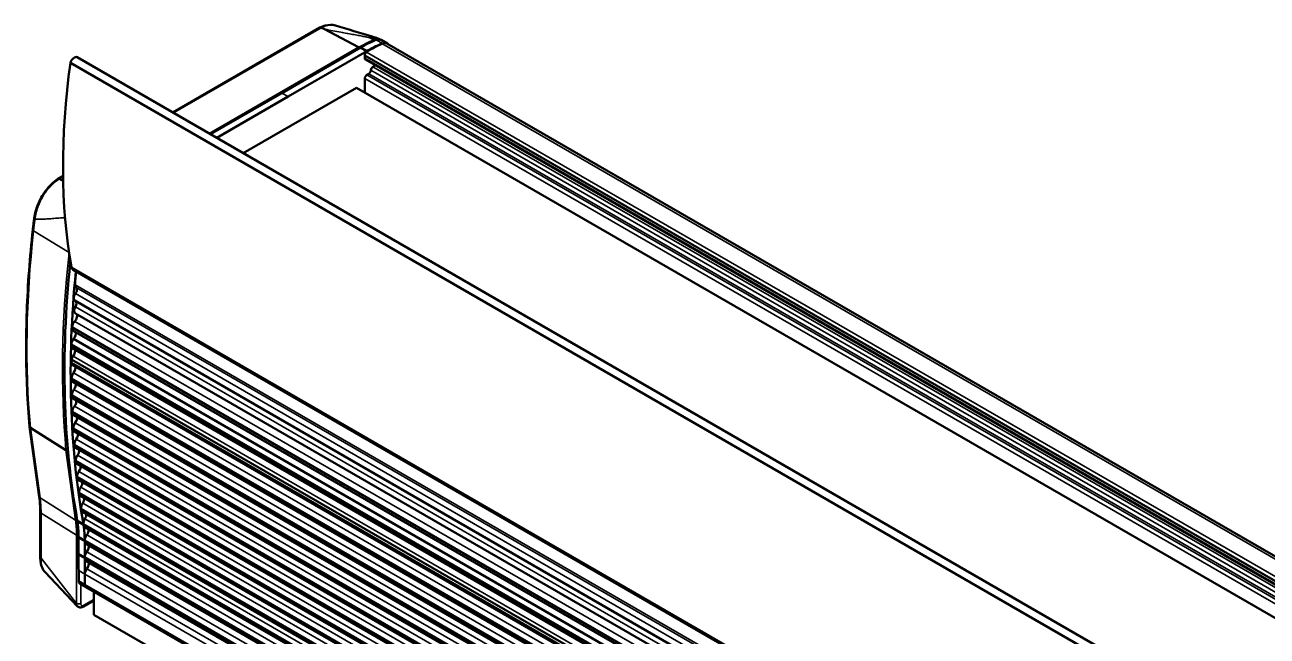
# Model space of a CAD drawing. Header units: millimetres. Extents: x 0 to 3000, y 0 to 3000.
# Drawn here: x 337.9 to 552.4, y 2467.5 to 2573 of the extents above; entities that cross this region are included whole.
import ezdxf

# ---------------------------------------------------------------- set-up
doc = ezdxf.new("R2010")
doc.units = ezdxf.units.MM
doc.layers.add('Visible (ANSI)', color=7, linetype='Continuous', lineweight=50)
doc.layers.add('Visible Narrow (ANSI)', color=7, linetype='Continuous', lineweight=35)

msp = doc.modelspace()

# ---------------------------------------------------------------- linework, layer by layer
at = {"layer": 'Visible (ANSI)'}
for p, q in [((388.8433, 2572.5602), (363.4811, 2557.9173)), ((389.6819, 2572.288), (395.5118, 2569.1633)), ((395.899, 2569.1098), (382.3014, 2561.2591)), ((396.9597, 2568.4974), (395.899, 2569.1098)), ((397.9093, 2571.014), (397.9093, 2571.014)), ((398.8903, 2570.7059), (398.8903, 2570.7059)), ((400.5242, 2569.8182), (399.4635, 2570.4305)), ((1107.5106, 2161.5697), (400.4038, 2569.818)), ((346.9737, 2567.4479), (1052.6663, 2160.0161)), ((396.9597, 2568.4974), (383.362, 2560.6468)), ((396.6099, 2567.2665), (396.6099, 2567.7427)), ((1103.7166, 2159.5047), (396.6099, 2567.7427)), ((1103.8202, 2158.7893), (396.7134, 2567.0376)), ((1051.4966, 2159.0607), (345.804, 2566.4925)), ((398.0241, 2565.8177), (398.4252, 2566.0493)), ((396.6099, 2561.3598), (396.6099, 2563.7765)), ((396.9634, 2564.3888), (397.317, 2564.593)), ((382.3014, 2561.2591), (369.9971, 2554.1553)), ((383.362, 2560.6468), (371.0578, 2553.5429)), ((375.6179, 2550.9101), (395.1636, 2562.1948)), ((395.1636, 2562.1948), (1098.9863, 2155.8426)), ((344.5309, 2546.9764), (343.7016, 2546.4976)), ((344.4175, 2546.1547), (344.5473, 2546.0848)), ((1051.9639, 2123.313), (346.2714, 2530.7448)), ((1053.321, 2117.3781), (346.5633, 2525.4249)), ((1053.1807, 2115.3233), (346.6697, 2523.2276)), ((1053.0106, 2112.1892), (346.2817, 2520.2193)), ((1052.9552, 2110.8674), (346.3561, 2518.8226)), ((1052.8987, 2109.1818), (346.1658, 2517.2142)), ((357.031, 2515.7737), (357.031, 2515.7737)), ((1052.8524, 2107.1628), (345.9653, 2515.2843)), ((1052.8401, 2106.3273), (346.168, 2514.3247)), ((1052.8295, 2103.4406), (346.1968, 2511.4152)), ((1052.8688, 2100.5712), (346.2652, 2508.5289)), ((1052.9586, 2097.7195), (346.3733, 2505.6667)), ((340.4145, 2491.538), (338.7539, 2503.6264)), ((338.8871, 2503.4425), (345.0304, 2499.6096)), ((1053.0997, 2094.8858), (346.521, 2502.8292)), ((1053.3367, 2092.045), (346.7084, 2500.017)), ((364.0059, 2498.8057), (364.006, 2498.8057)), ((366.7789, 2500.0627), (366.7789, 2500.0627)), ((1053.7328, 2089.1613), (346.9354, 2497.231)), ((365.6304, 2497.8678), (365.6304, 2497.8679)), ((366.691, 2497.2555), (366.6911, 2497.2555)), ((1054.1215, 2086.3316), (347.2019, 2494.4718)), ((376.5469, 2494.4231), (376.5469, 2494.4231)), ((374.0719, 2492.9942), (374.0718, 2492.9942)), ((1054.5027, 2083.5566), (347.508, 2491.7401)), ((340.5929, 2481.1533), (340.5929, 2488.9349)), ((1054.8865, 2080.762), (347.8638, 2488.9618)), ((348.0706, 2486.8933), (348.1059, 2486.6364)), ((1055.244, 2078.1478), (348.3003, 2486.3019)), ((347.2012, 2484.4762), (347.2012, 2484.6966)), ((347.2012, 2481.7654), (347.2012, 2484.4762)), ((348.2619, 2484.0843), (348.2619, 2483.8638)), ((348.2619, 2483.8638), (348.2619, 2481.153)), ((348.2827, 2484.0846), (348.2827, 2483.885)), ((1055.3899, 2075.3069), (348.4845, 2483.439)), ((347.2012, 2481.5286), (347.2012, 2481.7654)), ((348.2619, 2481.153), (348.2619, 2480.9162)), ((348.2827, 2481.1689), (348.2827, 2480.9351)), ((1055.3899, 2072.3571), (348.4845, 2480.4892)), ((346.9714, 2472.6828), (341.4139, 2478.5427)), ((347.2221, 2478.8299), (347.2221, 2477.0255)), ((348.2827, 2478.2191), (348.2827, 2476.413)), ((348.49, 2475.9551), (347.4293, 2476.5675)), ((348.4898, 2475.9553), (1055.4923, 2067.7672)), ((349.8381, 2475.1769), (349.8381, 2471.1873)), ((348.0365, 2472.6054), (349.8381, 2473.6455)), ((349.8381, 2471.1873), (364.4045, 2462.7774))]:
    msp.add_line(p, q, dxfattribs=at)
for centre, major_axis, start_param, end_param in [((396.2408, 2552.9819), (-10, -17.3205), 3.75906969, 3.95115882), ((398.0263, 2554.5131), (-8.885, -15.3893), 3.80314146, 4.01414066), ((397.3015, 2552.3695), (10, 17.3205), 0.63352712, 0.80956617), ((398.3385, 2568.482), (1.125, 1.9486), 0, 0.61747704), ((399.4038, 2568.0859), (1, 1.7321), 0, 0.66154881), ((399.3992, 2567.8696), (1.125, 1.9486), 6.05110407, 6.76053333), ((346.4685, 2566.5727), (0.5053, 0.8752), 0, 1.97955507), ((396.9634, 2567.9468), (-0.25, -0.433), 4.0141588, 5.49778714), ((396.9634, 2567.4706), (-0.25, -0.433), 5.49778714, 6.28318531), ((430.786, 2598.4278), (-61, -105.6551), 5.324971, 5.68200487), ((397.317, 2565.0012), (-0.25, -0.433), 0.78539816, 2.35619449), ((398.0241, 2565.4095), (-0.25, -0.433), 3.92699082, 5.49778714), ((396.9634, 2563.9806), (-0.25, -0.433), 3.92699082, 5.49778714), ((470.3113, 2585.7878), (-88.765, -153.7455), 5.37274431, 5.68572733), ((471.372, 2585.1754), (88.765, 153.7455), 2.23681395, 2.54413467), ((492.6568, 2595.4457), (-104.69, -181.3284), 5.37085762, 5.37274431), ((347.0214, 2532.0438), (-0.75, -1.299), 5.68200487, 6.28318531), ((403.0557, 2556.4344), (-40, -69.282), 5.39781214, 5.43152459), ((347.0205, 2526.2168), (-0.4572, -0.7919), 4.51276493, 6.28318531), ((347.3169, 2528.5246), (-0.5, -0.866), 5.43152459, 6.20949317), ((346.3464, 2527.0008), (0.405, 0.7015), 4.51276493, 6.20617287), ((347.1568, 2524.0713), (-0.4871, -0.8436), 4.72601649, 6.28318531), ((346.2019, 2524.5929), (0.455, 0.7881), 4.72601649, 6.14443662), ((346.3029, 2522.3927), (0.4572, 0.7919), 4.29791966, 6.15143419), ((346.7688, 2521.0629), (-0.4871, -0.8436), 5.41141656, 6.28318531), ((362.4398, 2528.6275), (-11.6053, -20.101), 5.4072239, 5.41581522), ((346.7807, 2521.2287), (-0.4871, -0.8436), 4.2882276, 5.4072239), ((346.0849, 2519.3437), (0.4572, 0.7919), 4.35986696, 5.92624179), ((346.623, 2518.006), (-0.4572, -0.7919), 5.49437786, 6.28318531), ((508.6369, 2609.3482), (115.0262, 199.2313), 2.34300191, 2.34448606), ((346.668, 2518.2935), (-0.4871, -0.8436), 4.39697218, 5.47278141), ((346.6019, 2515.348), (-0.4871, -0.8436), 4.42081629, 5.10589257), ((345.969, 2516.3403), (0.4572, 0.7919), 4.42081629, 5.92141684), ((508.6369, 2609.3482), (115.0262, 199.2313), 2.35696849, 2.35971419), ((346.6551, 2515.1683), (-0.4871, -0.8436), 5.49968908, 6.28318531), ((346.031, 2513.4448), (-0.4572, -0.7919), 1.29325502, 2.71001917), ((346.6804, 2512.4723), (-0.4871, -0.8436), 4.43484767, 5.51092161), ((508.6369, 2609.3482), (115.0262, 199.2313), 2.37419315, 2.37534825), ((346.6839, 2512.2588), (-0.4871, -0.8436), 5.5126803, 6.28318531), ((346.7459, 2509.5848), (-0.4871, -0.8436), 4.45049289, 5.52145199), ((508.6369, 2609.3482), (115.0262, 199.2313), 2.38981682, 2.39098353), ((346.0783, 2510.5349), (-0.4572, -0.7919), 1.30890024, 2.68724225), ((346.7523, 2509.3726), (-0.4871, -0.8436), 5.52535527, 6.28318531), ((346.851, 2506.7212), (-0.4871, -0.8436), 4.46614086, 5.54709978), ((346.1654, 2507.6487), (-0.4572, -0.7919), 1.3245482, 2.66442972), ((508.6369, 2609.3482), (-115.0262, -199.2313), 5.54709978, 5.5482577), ((346.8604, 2506.5103), (-0.4871, -0.8436), 5.5482577, 6.28318531), ((346.2923, 2504.7869), (-0.4572, -0.7919), 1.34019893, 2.64157975), ((365.8169, 2506.9564), (-6.2511, -10.8273), 5.1669325, 5.16693351), ((346.9958, 2503.8823), (-0.4871, -0.8436), 4.48179158, 5.56274486), ((508.6369, 2609.3482), (-115.0262, -199.2313), 5.56275044, 5.56391108), ((347.0081, 2503.6728), (-0.4871, -0.8436), 5.56391108, 6.28318531), ((365.8154, 2506.9561), (-6.25, -10.8253), 5.40305988, 5.40306482), ((347.1802, 2501.0687), (-0.4871, -0.8436), 4.49744507, 5.57839709), ((508.6369, 2609.3482), (-115.0262, -199.2313), 5.57840382, 5.57956716), ((346.4591, 2501.9502), (-0.4572, -0.7919), 1.35585242, 2.61869044), ((347.1955, 2500.8607), (-0.4871, -0.8436), 5.57956716, 6.28318531), ((347.4042, 2498.2812), (-0.4871, -0.8436), 4.51310135, 5.59405206), ((346.6656, 2499.1394), (-0.4572, -0.7919), 1.37150869, 2.59575988), ((367.5832, 2495.7294), (-1.9999, -3.464), 3.71938389, 3.71938908), ((368.6438, 2495.1163), (2.0003, 3.4647), 0.57779113, 0.57779632), ((508.6369, 2609.3482), (-115.0262, -199.2313), 5.59405989, 5.59522594), ((347.4225, 2498.0747), (-0.4871, -0.8436), 5.59522594, 6.28318531), ((346.9118, 2496.355), (-0.4572, -0.7919), 1.38716774, 2.57278606), ((368.644, 2495.117), (-1.9999, -3.4639), 2.56379655, 2.56380175), ((347.6678, 2495.5204), (-0.4871, -0.8436), 4.52876039, 5.6097187), ((508.6369, 2609.3482), (-115.0262, -199.2313), 5.6097187, 5.61088741), ((347.689, 2495.3155), (-0.4871, -0.8436), 5.61088741, 6.28318531), ((347.1978, 2493.598), (-0.4572, -0.7919), 1.40282946, 2.54976678), ((374.3007, 2497.7217), (2.0001, 3.4643), 4.26417589, 4.26417904), ((347.9709, 2492.7871), (-0.4871, -0.8436), 4.54442211, 5.62538017), ((508.6369, 2609.3482), (-115.0262, -199.2313), 5.62538017, 5.62648195), ((347.9951, 2492.5838), (-0.4871, -0.8436), 5.61028008, 6.28318531), ((348.3167, 2490.0577), (-0.4871, -0.8436), 4.53476425, 5.64118504), ((347.5463, 2490.8723), (-0.4572, -0.7919), 1.40803188, 2.49974041), ((508.6369, 2609.3482), (-115.0262, -199.2313), 5.64118504, 5.6426544), ((348.3509, 2489.8054), (-0.4871, -0.8436), 5.6426544, 6.28318531), ((348.7521, 2487.4025), (-0.4871, -0.8436), 4.62194878, 5.6437994), ((347.897, 2488.0932), (-0.4572, -0.7919), 1.48035613, 2.50565053), ((355.7597, 2499.0709), (-6.0684, -10.5108), 0.36087255, 0.3608746), ((348.7874, 2487.1456), (-0.4871, -0.8436), 5.6437994, 6.28318531), ((348.3011, 2485.4287), (-0.4572, -0.7919), 1.31139124, 2.5439189), ((348.9715, 2484.4823), (-0.4871, -0.8436), 4.45298389, 5.49778714), ((348.9715, 2484.2827), (-0.4871, -0.8436), 5.49778714, 6.28318531), ((348.9715, 2481.5666), (-0.4871, -0.8436), 4.42046305, 5.49778714), ((348.339, 2482.5594), (-0.4572, -0.7919), 1.27887039, 2.72043465), ((348.9715, 2481.3328), (-0.4871, -0.8436), 5.49778714, 6.28318531), ((348.9715, 2478.6168), (-0.4871, -0.8436), 4.42046305, 5.49778714), ((348.339, 2479.6096), (-0.4572, -0.7919), 1.27887039, 2.72043465), ((347.9296, 2477.4339), (-0.5002, -0.8664), 5.49778714, 6.28318531), ((348.9898, 2476.8213), (-0.5, -0.866), 5.49778714, 6.28318531), ((348.9902, 2476.8215), (-0.5002, -0.8664), 6.16057758, 6.29280318), ((347.7865, 2473.0384), (0.25, -0.433), 6.28311553, 6.28318531)]:
    msp.add_ellipse(centre, major_axis=major_axis, ratio=0.57735027, start_param=start_param, end_param=end_param, dxfattribs=at)
for points, knots in [([(388.8433, 2572.5602), (388.8446, 2572.5609), (388.8459, 2572.5617), (388.8811, 2572.5808), (388.9205, 2572.5882), (389.0016, 2572.5805), (389.0421, 2572.5677), (389.0829, 2572.5462)], [0.0389369862, 0.0389369862, 0.0389369862, 0.0389369862, 0.0396875807, 0.0396875807, 0.058922503, 0.058922503, 0.0762119831, 0.0762119831, 0.0762119831, 0.0762119831]), ([(388.8559, 2572.5668), (389.4754, 2572.8621), (390.11, 2573.0392), (390.9765, 2573.0446), (391.2422, 2573.0104), (391.4928, 2572.9381)], [0, 0, 0, 0, 0.255949887, 0.255949887, 0.372256953, 0.372256953, 0.372256953, 0.372256953]), ([(389.0829, 2572.5462), (389.1901, 2572.5057), (389.301, 2572.4619), (389.497, 2572.3787), (389.5973, 2572.3333), (389.6821, 2572.2881)], [0.0000018902, 0.0000018902, 0.0000018902, 0.0000018902, 0.0395625654, 0.0395625654, 0.0751405825, 0.0751405825, 0.0751405825, 0.0751405825]), ([(395.5118, 2569.1633), (395.5159, 2569.1611), (395.5201, 2569.1588), (395.5702, 2569.1299), (395.6155, 2569.093), (395.673, 2569.0316), (395.6878, 2569.0142), (395.702, 2568.996)], [0.076739512, 0.076739512, 0.076739512, 0.076739512, 0.0784862706, 0.0784862706, 0.0980120435, 0.0980120435, 0.1051311855, 0.1051311855, 0.1051311855, 0.1051311855]), ([(398.8903, 2570.7059), (398.9778, 2570.6785), (399.0621, 2570.6339), (399.1542, 2570.5605), (399.1737, 2570.5433), (399.1923, 2570.5251)], [0, 0, 0, 0, 0.0305115756, 0.0305115756, 0.0391587303, 0.0391587303, 0.0391587303, 0.0391587303]), ([(339.5528, 2539.6686), (339.6534, 2540.4177), (339.8586, 2541.2151), (340.4385, 2542.6751), (340.8, 2543.3618), (341.5916, 2544.5306), (342.0173, 2545.0407), (342.857, 2545.8672), (343.2729, 2546.2073), (343.6922, 2546.4917)], [0, 0, 0, 0, 0.254359483, 0.254359483, 0.480169148, 0.480169148, 0.679817225, 0.679817225, 0.855442339, 0.855442339, 0.855442339, 0.855442339]), ([(343.6922, 2546.4917), (343.6972, 2546.495), (343.7023, 2546.4981), (343.7076, 2546.5009), (343.7401, 2546.5178), (343.7791, 2546.5231), (343.8178, 2546.5182), (343.8566, 2546.5132), (343.8951, 2546.4984), (343.9325, 2546.4786)], [0.459329486, 0.459329486, 0.459329486, 0.459329486, 0.5, 0.5, 0.5, 0.75, 0.75, 0.75, 0.999970827, 0.999970827, 0.999970827, 0.999970827]), ([(344.4173, 2546.1545), (344.3906, 2546.1686), (344.3645, 2546.1835), (344.3387, 2546.1989), (344.3103, 2546.2159), (344.2822, 2546.2335), (344.2541, 2546.2516), (344.2006, 2546.286), (344.1473, 2546.3222), (344.0938, 2546.3601), (344.0403, 2546.3979), (343.9867, 2546.4375), (343.9325, 2546.4786)], [0, 0, 0, 0, 0.15861572, 0.15861572, 0.15861572, 0.33333333, 0.33333333, 0.33333333, 0.66666667, 0.66666667, 0.66666667, 1, 1, 1, 1]), ([(339.3106, 2537.6926), (339.3252, 2537.8237), (339.3401, 2537.9549), (339.3705, 2538.2177), (339.386, 2538.3492), (339.4177, 2538.6124), (339.4339, 2538.7441), (339.4669, 2539.0079), (339.4837, 2539.1399), (339.5176, 2539.401), (339.5346, 2539.5302), (339.552, 2539.6594)], [0.1361259885, 0.1361259885, 0.1361259885, 0.1361259885, 0.142233948, 0.142233948, 0.1483419075, 0.1483419075, 0.154449867, 0.154449867, 0.1605578264, 0.1605578264, 0.1665220639, 0.1665220639, 0.1665220639, 0.1665220639]), ([(338.7528, 2503.6361), (338.5619, 2505.7708), (338.4164, 2507.9367), (338.2169, 2512.326), (338.1628, 2514.5495), (338.1461, 2519.0491), (338.1834, 2521.3253), (338.3494, 2525.9256), (338.478, 2528.2496), (338.8262, 2532.9403), (339.0458, 2535.3071), (339.3106, 2537.6926)], [6.185281573, 6.185281573, 6.185281573, 6.185281573, 6.232087518, 6.232087518, 6.278893462, 6.278893462, 6.325699407, 6.325699407, 6.372505351, 6.372505351, 6.419311296, 6.419311296, 6.419311296, 6.419311296]), ([(338.7528, 2503.6361), (338.7558, 2503.6028), (338.7669, 2503.5703), (338.7857, 2503.54), (338.8088, 2503.5028), (338.8435, 2503.469), (338.8871, 2503.4421)], [0.546473461, 0.546473461, 0.546473461, 0.546473461, 0.75, 0.75, 0.75, 0.999999829, 0.999999829, 0.999999829, 0.999999829]), ([(345.3761, 2499.5308), (345.3166, 2499.5283), (345.258, 2499.5326), (345.143, 2499.5559), (345.0885, 2499.5758), (345.0384, 2499.6047), (345.0343, 2499.6071), (345.0304, 2499.6097)], [-0.1159496381, -0.1159496381, -0.1159496381, -0.1159496381, -0.0980105, -0.0980105, -0.0784832975, -0.0784832975, -0.0767363918, -0.0767363918, -0.0767363918, -0.0767363918]), ([(347.0245, 2487.2482), (347.0814, 2486.8341), (347.16, 2485.9949), (347.2012, 2485.1346), (347.2012, 2484.6966)], [0, 0, 0, 0, 0.50893176, 1, 1, 1, 1]), ([(348.2619, 2484.0843), (348.2619, 2484.5223), (348.2207, 2485.3825), (348.142, 2486.2217), (348.0851, 2486.6358)], [0, 0, 0, 0, 0.49106824, 1, 1, 1, 1]), ([(341.4135, 2478.5432), (341.1731, 2478.7966), (340.9882, 2479.1134), (340.7175, 2479.8423), (340.6376, 2480.2681), (340.5976, 2480.8589), (340.5929, 2481.005), (340.5929, 2481.1532)], [0, 0, 0, 0, 0.152229302, 0.152229302, 0.318161405, 0.318161405, 0.371362494, 0.371362494, 0.371362494, 0.371362494]), ([(347.2012, 2481.5286), (347.2012, 2481.0768), (347.1908, 2480.167), (347.2221, 2479.2818), (347.2221, 2478.8299)], [0, 0, 0, 0, 0.4999604, 1, 1, 1, 1]), ([(348.2828, 2478.2313), (348.2825, 2478.6784), (348.2515, 2479.5593), (348.2619, 2480.4645), (348.2619, 2480.9162)], [0.005080458, 0.005080458, 0.005080458, 0.005080458, 0.500039604, 1, 1, 1, 1]), ([(348.0365, 2472.6054), (347.9664, 2472.5649), (347.8934, 2472.5305), (347.7497, 2472.4813), (347.6789, 2472.4647), (347.5496, 2472.4508), (347.4909, 2472.4503), (347.3359, 2472.4667), (347.2393, 2472.4959), (347.0857, 2472.5796), (347.0238, 2472.6277), (346.9716, 2472.6827)], [0, 0, 0, 0, 0.026776808, 0.026776808, 0.050957229, 0.050957229, 0.070263712, 0.070263712, 0.102499034, 0.102499034, 0.127573315, 0.127573315, 0.127573315, 0.127573315])]:
    msp.add_open_spline(points, degree=3, knots=knots, dxfattribs=at)
for points in [[(391.5453, 2572.9224), (393.6004, 2572.2798), (395.7914, 2571.6817), (397.9093, 2571.0141)], [(397.9093, 2571.0141), (398.2356, 2570.9112), (398.5629, 2570.8087), (398.8903, 2570.706)], [(340.5929, 2488.9349), (340.5929, 2489.8382), (340.5278, 2490.7134), (340.4145, 2491.538)], [(346.9891, 2487.5054), (347.0042, 2487.4222), (347.0127, 2487.3339), (347.0245, 2487.2482)], [(348.0851, 2486.6358), (348.0733, 2486.7215), (348.0649, 2486.8099), (348.0498, 2486.893)], [(341.4135, 2478.5432), (341.4137, 2478.543), (341.4138, 2478.5429), (341.414, 2478.5427)], [(346.9716, 2472.6827), (346.9716, 2472.6827), (346.9716, 2472.6828), (346.9715, 2472.6828)]]:
    msp.add_open_spline(points, degree=3, dxfattribs=at)
at = {"layer": 'Visible Narrow (ANSI)'}
for p, q in [((389.0829, 2572.5462), (363.613, 2557.8412)), ((369.7572, 2554.2938), (395.5118, 2569.1633)), ((397.3955, 2570.8364), (398.1114, 2570.4542)), ((398.1114, 2570.4542), (398.445, 2570.6139)), ((398.6044, 2570.4468), (399.6574, 2569.8389)), ((399.5785, 2569.8073), (1106.6853, 2161.559)), ((396.6099, 2567.2665), (1103.7166, 2159.0182)), ((396.9326, 2568.3358), (1104.0394, 2160.0875)), ((397.6705, 2565.2053), (1102.847, 2158.0715)), ((398.0241, 2565.8177), (1103.5541, 2158.4798)), ((1101.0792, 2157.0509), (396.6099, 2563.7765)), ((396.9634, 2564.3888), (1101.7863, 2157.4591)), ((1102.1399, 2157.6633), (397.317, 2564.593)), ((382.3014, 2561.2591), (383.362, 2560.6468)), ((344.5331, 2546.8254), (343.9325, 2546.4786)), ((339.4452, 2537.4978), (345.5673, 2533.7445)), ((345.7587, 2531.9555), (345.8606, 2531.8966)), ((345.9786, 2531.2175), (1051.6712, 2123.7857)), ((1053.6261, 2119.9762), (346.6113, 2528.1713)), ((1053.4143, 2118.5895), (346.6631, 2526.6325)), ((1053.5414, 2119.6343), (346.7814, 2527.6822)), ((1053.2509, 2116.3923), (346.6631, 2524.3409)), ((1053.0289, 2112.5797), (346.0826, 2520.7354)), ((1053.0371, 2112.7511), (346.0947, 2520.9046)), ((1053.0968, 2113.8998), (346.5373, 2521.8321)), ((1052.9078, 2109.4889), (345.977, 2517.6356)), ((1052.9164, 2109.7649), (345.979, 2517.9156)), ((1052.8668, 2107.9092), (346.2754, 2515.8599)), ((1052.8444, 2106.6525), (345.9661, 2514.769)), ((1052.8277, 2103.9731), (345.9923, 2512.0646)), ((1052.8282, 2103.7583), (345.9946, 2511.849)), ((1052.8295, 2105.0852), (346.3454, 2512.9739)), ((1052.8577, 2101.0989), (346.0585, 2509.1692)), ((1052.8401, 2102.2124), (346.4015, 2510.0749)), ((1052.8621, 2100.8816), (346.0628, 2508.9526)), ((1052.9007, 2099.3575), (346.4974, 2507.1996)), ((1052.9388, 2098.2276), (346.163, 2506.2848)), ((1052.9468, 2098.0166), (346.1724, 2506.073)), ((338.8871, 2503.4417), (340.5479, 2491.352)), ((1053.0711, 2095.3842), (346.3084, 2503.4338)), ((1053.083, 2095.1741), (346.3208, 2503.2234)), ((1053.0119, 2096.5208), (346.6329, 2504.3489)), ((1053.267, 2092.5524), (346.4936, 2500.6083)), ((1053.1744, 2093.7027), (346.8082, 2501.5234)), ((346.692, 2487.5135), (345.0304, 2499.6096)), ((1053.2969, 2092.3351), (346.5089, 2500.3993)), ((1053.5025, 2090.8378), (347.0232, 2498.7239)), ((1053.6653, 2089.653), (346.7186, 2497.8089)), ((1053.6946, 2089.4392), (346.7369, 2497.6015)), ((1054.0561, 2086.8076), (346.9832, 2495.0363)), ((1054.085, 2086.5975), (347.0046, 2494.8305)), ((1053.8943, 2087.9857), (347.2778, 2495.9509)), ((1054.3944, 2084.0431), (347.2876, 2492.2914)), ((1054.4173, 2083.851), (347.3105, 2492.0993)), ((1054.2786, 2085.1882), (347.5721, 2493.2054)), ((340.5479, 2491.352), (346.692, 2487.5135)), ((1054.6544, 2082.4522), (347.9233, 2490.4835)), ((340.7272, 2488.738), (340.7272, 2480.9564)), ((346.8689, 2484.9354), (340.7272, 2488.738)), ((1054.7417, 2081.3021), (347.6349, 2489.5504)), ((1054.776, 2081.0488), (347.6693, 2489.2971)), ((1055.0275, 2079.7359), (348.311, 2487.7588)), ((346.9891, 2487.5054), (348.0498, 2486.893)), ((347.0245, 2487.2482), (348.0851, 2486.6358)), ((1055.1773, 2078.6451), (348.0706, 2486.8933)), ((348.1059, 2486.6364), (1055.2126, 2078.3882)), ((346.8689, 2473.1602), (346.8689, 2484.9354)), ((347.2012, 2484.6966), (348.2619, 2484.0843)), ((347.2012, 2484.4762), (348.2619, 2483.8638)), ((1055.3895, 2075.8363), (348.2827, 2484.0846)), ((348.2827, 2483.885), (1055.3895, 2075.6367)), ((1055.3537, 2076.9409), (348.6257, 2484.9705)), ((347.2012, 2481.7654), (348.2619, 2481.153)), ((347.2012, 2481.5286), (348.2619, 2480.9162)), ((1055.3895, 2072.9207), (348.2827, 2481.1689)), ((1055.3899, 2074.0395), (348.6453, 2482.0788)), ((346.8689, 2473.1602), (340.7272, 2480.9564)), ((348.2827, 2480.9351), (1055.3895, 2072.6868)), ((1055.3899, 2071.0897), (348.6453, 2479.1289)), ((348.2827, 2478.2176), (347.2221, 2478.8299)), ((347.2221, 2477.0255), (348.2827, 2476.4131)), ((1055.3895, 2069.9708), (348.2827, 2478.2191)), ((347.5882, 2476.4758), (347.5882, 2473.1529)), ((348.2827, 2476.413), (1055.3895, 2068.1647)), ((348.1401, 2472.8343), (349.8381, 2473.8146))]:
    msp.add_line(p, q, dxfattribs=at)
for centre, major_axis, ratio, start_param, end_param in [((390.9369, 2469.4438), (59.536, 103.1193), 0.57735027, 0.70008343, 0.73103539), ((398.0937, 2570.0232), (0.2159, -0.451), 0.62444715, 1.95259656, 2.43755923), ((398.4272, 2570.1828), (0.2159, -0.451), 0.62444715, 1.89575792, 2.43757021), ((391.6777, 2559.393), (-37.2788, -64.5688), 0.57735027, 5.33112594, 5.36166116), ((340.0488, 2539.6022), (-0.4955, 0.0666), 0.47357047, 0.0009053, 0.81885873), ((463.4156, 2589.4646), (-88.4788, -153.2498), 0.57735027, 5.36166116, 5.59571204), ((339.8076, 2537.6374), (-0.4969, 0.0552), 0.49365941, 0, 0.8098892), ((469.7795, 2585.7904), (88.636, 153.522), 0.57735027, 2.22056349, 2.45415831), ((364.7601, 2507.5705), (-4.7495, -8.2264), 0.57735027, 5.3289427, 5.32894416), ((365.1027, 2507.3682), (-4.4961, -7.7875), 0.57735027, 5.36892454, 5.36892613), ((365.8221, 2506.9528), (4.4872, 7.7721), 0.57735027, 2.22885779, 2.22885939), ((366.172, 2506.7534), (4.239, 7.3421), 0.57735027, 2.27531318, 2.27531494), ((364.7549, 2507.5686), (-4.7458, -8.2199), 0.57735027, 5.70781993, 5.70782917), ((365.1022, 2507.368), (-4.4957, -7.7869), 0.57735027, 5.80026283, 5.80027425), ((365.8216, 2506.9526), (4.4869, 7.7715), 0.57735027, 2.66245828, 2.66246981), ((366.169, 2506.752), (-4.2369, -7.3385), 0.57735027, 5.93428057, 5.93429704), ((366.169, 2506.752), (-2.75, -4.7631), 0.57735027, 6.21753428, 6.21756572), ((366.169, 2506.752), (-2.75, -4.7632), 0.57735027, 0.06561981, 0.06565125), ((366.169, 2506.752), (-4.2369, -7.3385), 0.57735027, 0.34888876, 0.34890524), ((366.1688, 2506.7546), (-4.2385, -7.3413), 0.57735027, 0.86627794, 0.86627969), ((374.3069, 2497.718), (1.7368, 3.0083), 0.57735027, 2.09325865, 2.09326242), ((374.6543, 2497.5174), (1.4869, 2.5754), 0.57735027, 2.19309726, 2.19310196), ((374.6543, 2497.5175), (-1.4869, -2.5754), 0.57735027, 0.94849091, 0.94849561), ((340.9099, 2491.6061), (-0.4953, -0.068), 0.6551639, 0, 0.66607419), ((341.0929, 2488.9349), (-0.5, 0), 0.57735027, 6.28317842, 7.03367633), ((347.0539, 2487.7676), (0.4953, 0.068), 0.6551639, 3.80766738, 4.51445867), ((347.2346, 2485.1323), (-0.5, 0), 0.57735027, 0.75048968, 1.50248715), ((341.0929, 2481.1533), (-0.5, 0), 0.57735027, 0, 0.75049152), ((347.2346, 2473.357), (0.5, 0), 0.57735027, 3.89207976, 5.49778714), ((347.7865, 2473.0384), (0.25, -0.433), 0.57735027, 0, 0.78539816)]:
    msp.add_ellipse(centre, major_axis=major_axis, ratio=ratio, start_param=start_param, end_param=end_param, dxfattribs=at)
for points, knots in [([(389.0829, 2572.5462), (389.2449, 2572.626), (389.4077, 2572.7005), (389.5784, 2572.7673), (389.6722, 2572.8039), (389.7684, 2572.8382), (389.868, 2572.8692), (389.9911, 2572.9075), (390.1196, 2572.9406), (390.2477, 2572.9658), (390.4122, 2572.9982), (390.576, 2573.0175), (390.7278, 2573.0236), (390.8127, 2573.027), (390.8939, 2573.0265), (390.9725, 2573.0225), (391.144, 2573.0138), (391.3035, 2572.989), (391.4609, 2572.9468), (391.4891, 2572.9392), (391.5172, 2572.931), (391.5453, 2572.9223)], [0.000002463, 0.000002463, 0.000002463, 0.000002463, 0.092208624, 0.092208624, 0.092208624, 0.142857143, 0.142857143, 0.142857143, 0.205415665, 0.205415665, 0.205415665, 0.285714286, 0.285714286, 0.285714286, 0.330603403, 0.330603403, 0.330603403, 0.428571429, 0.428571429, 0.428571429, 0.446136164, 0.446136164, 0.446136164, 0.446136164]), ([(389.6821, 2572.2881), (390.1535, 2572.1924), (390.6261, 2572.1013), (391.0991, 2572.0129), (391.5591, 2571.927), (392.0195, 2571.8437), (392.4797, 2571.7611), (392.8365, 2571.6971), (393.1933, 2571.6335), (393.5498, 2571.5696), (393.5949, 2571.5615), (393.6399, 2571.5535), (393.685, 2571.5454), (394.0391, 2571.4818), (394.3928, 2571.4179), (394.7459, 2571.3531), (395.0631, 2571.2948), (395.3798, 2571.2357), (395.6961, 2571.1754), (395.9874, 2571.1199), (396.2782, 2571.0634), (396.5685, 2571.0055), (396.8447, 2570.9504), (397.1204, 2570.8942), (397.3955, 2570.8364)], [0, 0, 0, 0, 0.18337802, 0.18337802, 0.18337802, 0.36171204, 0.36171204, 0.36171204, 0.5, 0.5, 0.5, 0.51749283, 0.51749283, 0.51749283, 0.65488608, 0.65488608, 0.65488608, 0.77827835, 0.77827835, 0.77827835, 0.89191611, 0.89191611, 0.89191611, 1, 1, 1, 1]), ([(397.3955, 2570.8364), (397.4603, 2570.9252), (397.5433, 2570.992), (397.6415, 2571.0214), (397.7227, 2571.0456), (397.8141, 2571.0438), (397.9093, 2571.014)], [0, 0, 0, 0, 0.25, 0.25, 0.25, 0.456884748, 0.456884748, 0.456884748, 0.456884748]), ([(398.445, 2570.6139), (398.5115, 2570.6587), (398.5784, 2570.6896), (398.6398, 2570.7067), (398.6468, 2570.7087), (398.6537, 2570.7104), (398.6605, 2570.7121), (398.7152, 2570.7249), (398.7648, 2570.728), (398.8151, 2570.7221), (398.8265, 2570.7207), (398.8378, 2570.7189), (398.8492, 2570.7166), (398.8629, 2570.7138), (398.8766, 2570.7102), (398.8903, 2570.7059)], [0.000000169, 0.000000169, 0.000000169, 0.000000169, 0.179604725, 0.179604725, 0.179604725, 0.2, 0.2, 0.2, 0.36326054, 0.36326054, 0.36326054, 0.4, 0.4, 0.4, 0.443890387, 0.443890387, 0.443890387, 0.443890387]), ([(339.6878, 2539.4757), (339.732, 2539.8577), (339.7997, 2540.2452), (339.8907, 2540.6248), (339.8958, 2540.6458), (339.9009, 2540.6667), (339.906, 2540.6876), (339.9997, 2541.067), (340.1159, 2541.4378), (340.2517, 2541.7987), (340.259, 2541.8179), (340.2663, 2541.8372), (340.2737, 2541.8564), (340.4189, 2542.2354), (340.5856, 2542.6035), (340.7737, 2542.9606), (340.7761, 2542.9652), (340.7785, 2542.9698), (340.781, 2542.9744), (340.9672, 2543.3266), (341.1745, 2543.6681), (341.4013, 2543.9958), (341.4243, 2544.0291), (341.4476, 2544.0622), (341.4711, 2544.0952), (341.6814, 2544.3912), (341.908, 2544.6749), (342.1456, 2544.9411), (342.1911, 2544.9921), (342.237, 2545.0424), (342.2834, 2545.0921), (342.506, 2545.331), (342.7387, 2545.556), (342.9856, 2545.7693), (343.0435, 2545.8194), (343.1022, 2545.8688), (343.1617, 2545.9174), (343.4083, 2546.1192), (343.6674, 2546.3079), (343.9325, 2546.4786)], [0, 0, 0, 0, 0.13538093, 0.13538093, 0.13538093, 0.14285714, 0.14285714, 0.14285714, 0.2784769, 0.2784769, 0.2784769, 0.28571429, 0.28571429, 0.28571429, 0.42857143, 0.42857143, 0.42857143, 0.43041699, 0.43041699, 0.43041699, 0.57142857, 0.57142857, 0.57142857, 0.58576025, 0.58576025, 0.58576025, 0.71428571, 0.71428571, 0.71428571, 0.73889454, 0.73889454, 0.73889454, 0.85714286, 0.85714286, 0.85714286, 0.88487717, 0.88487717, 0.88487717, 1, 1, 1, 1]), ([(344.8786, 2539.7429), (344.7095, 2539.7355), (344.1207, 2539.7049), (343.2013, 2539.6368), (342.1641, 2539.5546), (341.2369, 2539.4933), (340.4118, 2539.4692), (339.9185, 2539.4726), (339.6878, 2539.4757)], [0.101797085, 0.101797085, 0.101797085, 0.101797085, 0.166666667, 0.333333333, 0.5, 0.666666667, 0.833333333, 1, 1, 1, 1]), ([(340.5479, 2491.352), (340.5704, 2491.1886), (340.5902, 2491.0227), (340.6078, 2490.855), (340.6237, 2490.7033), (340.6378, 2490.5501), (340.6505, 2490.3958), (340.6595, 2490.2873), (340.6677, 2490.1782), (340.6753, 2490.0688), (340.6775, 2490.0383), (340.6795, 2490.0078), (340.6816, 2489.9772), (340.6901, 2489.8488), (340.6979, 2489.7199), (340.7044, 2489.5905), (340.7111, 2489.4582), (340.7166, 2489.3253), (340.7205, 2489.1917), (340.7248, 2489.0414), (340.7272, 2488.8902), (340.7272, 2488.738)], [0, 0, 0, 0, 0.196810307, 0.196810307, 0.196810307, 0.374856949, 0.374856949, 0.374856949, 0.5, 0.5, 0.5, 0.534899299, 0.534899299, 0.534899299, 0.681530709, 0.681530709, 0.681530709, 0.831422149, 0.831422149, 0.831422149, 0.999999971, 0.999999971, 0.999999971, 0.999999971]), ([(346.8689, 2484.9354), (346.8689, 2485.0784), (346.8668, 2485.2204), (346.8628, 2485.3616), (346.8593, 2485.4892), (346.8542, 2485.6161), (346.848, 2485.7424), (346.8424, 2485.8569), (346.8359, 2485.9709), (346.8286, 2486.0846), (346.8251, 2486.1391), (346.8215, 2486.1936), (346.8177, 2486.248), (346.8143, 2486.2965), (346.8107, 2486.345), (346.8071, 2486.3935), (346.8001, 2486.4864), (346.7927, 2486.5789), (346.7847, 2486.6711), (346.7775, 2486.7543), (346.7698, 2486.8371), (346.7616, 2486.9195), (346.7543, 2486.9938), (346.7465, 2487.0677), (346.7383, 2487.1412), (346.7309, 2487.2073), (346.7231, 2487.273), (346.715, 2487.3385), (346.7076, 2487.3971), (346.7, 2487.4555), (346.692, 2487.5135)], [0, 0, 0, 0, 0.160546389, 0.160546389, 0.160546389, 0.305549618, 0.305549618, 0.305549618, 0.43693882, 0.43693882, 0.43693882, 0.5, 0.5, 0.5, 0.55635831, 0.55635831, 0.55635831, 0.664496353, 0.664496353, 0.664496353, 0.76213178, 0.76213178, 0.76213178, 0.850075708, 0.850075708, 0.850075708, 0.929111114, 0.929111114, 0.929111114, 0.999999896, 0.999999896, 0.999999896, 0.999999896]), ([(340.7272, 2480.9564), (340.7208, 2480.7494), (340.7244, 2480.554), (340.7373, 2480.3702), (340.7462, 2480.242), (340.7596, 2480.1193), (340.7773, 2480.0022), (340.7849, 2479.9514), (340.7934, 2479.9017), (340.8026, 2479.8529), (340.833, 2479.6918), (340.8718, 2479.542), (340.9182, 2479.4028), (340.9346, 2479.3537), (340.952, 2479.306), (340.9703, 2479.2595), (341.0038, 2479.1744), (341.0405, 2479.0936), (341.0802, 2479.0173), (341.1415, 2478.8992), (341.2099, 2478.7914), (341.285, 2478.6937), (341.2929, 2478.6834), (341.3009, 2478.6732), (341.309, 2478.6631), (341.3425, 2478.6212), (341.3774, 2478.5812), (341.4135, 2478.5432)], [0, 0, 0, 0, 0.071428571, 0.071428571, 0.071428571, 0.121245661, 0.121245661, 0.121245661, 0.142857143, 0.142857143, 0.142857143, 0.214285714, 0.214285714, 0.214285714, 0.239494137, 0.239494137, 0.239494137, 0.285714286, 0.285714286, 0.285714286, 0.357142857, 0.357142857, 0.357142857, 0.364666986, 0.364666986, 0.364666986, 0.39595916, 0.39595916, 0.39595916, 0.39595916]), ([(346.9715, 2472.6828), (346.95, 2472.7055), (346.9309, 2472.7314), (346.9148, 2472.7602), (346.8957, 2472.7947), (346.8809, 2472.8335), (346.8711, 2472.8759), (346.8657, 2472.899), (346.8618, 2472.9233), (346.8593, 2472.9486), (346.8531, 2473.0123), (346.8562, 2473.0829), (346.8689, 2473.1602)], [0.609331368, 0.609331368, 0.609331368, 0.609331368, 0.696165637, 0.696165637, 0.696165637, 0.8, 0.8, 0.8, 0.856787483, 0.856787483, 0.856787483, 0.999999792, 0.999999792, 0.999999792, 0.999999792]), ([(348.1401, 2472.8343), (348.0877, 2472.804), (348.0384, 2472.7821), (347.9917, 2472.7679), (347.9806, 2472.7645), (347.9697, 2472.7616), (347.9589, 2472.7591), (347.9203, 2472.7501), (347.8834, 2472.7466), (347.8493, 2472.7487), (347.8337, 2472.7497), (347.8187, 2472.7519), (347.8043, 2472.7552), (347.7786, 2472.7612), (347.7552, 2472.771), (347.7339, 2472.7845), (347.7174, 2472.7949), (347.7022, 2472.8075), (347.6883, 2472.8224), (347.6745, 2472.8371), (347.6618, 2472.854), (347.6505, 2472.8729), (347.6358, 2472.8977), (347.6235, 2472.9259), (347.6138, 2472.9573), (347.6095, 2472.9711), (347.6058, 2472.9855), (347.6026, 2473.0006), (347.593, 2473.0457), (347.5882, 2473.0963), (347.5882, 2473.1529)], [0, 0, 0, 0, 0.16173171, 0.16173171, 0.16173171, 0.2, 0.2, 0.2, 0.337062357, 0.337062357, 0.337062357, 0.4, 0.4, 0.4, 0.512844551, 0.512844551, 0.512844551, 0.6, 0.6, 0.6, 0.686560296, 0.686560296, 0.686560296, 0.8, 0.8, 0.8, 0.850091841, 0.850091841, 0.850091841, 0.999999672, 0.999999672, 0.999999672, 0.999999672])]:
    msp.add_open_spline(points, degree=3, knots=knots, dxfattribs=at)
for points in [[(397.3955, 2570.8364), (397.7469, 2570.7641), (398.0951, 2570.6878), (398.445, 2570.6139)], [(344.5507, 2545.9427), (344.5068, 2546.0134), (344.4624, 2546.084), (344.4173, 2546.1545)]]:
    msp.add_open_spline(points, degree=3, dxfattribs=at)

doc.saveas('drawing.dxf')
